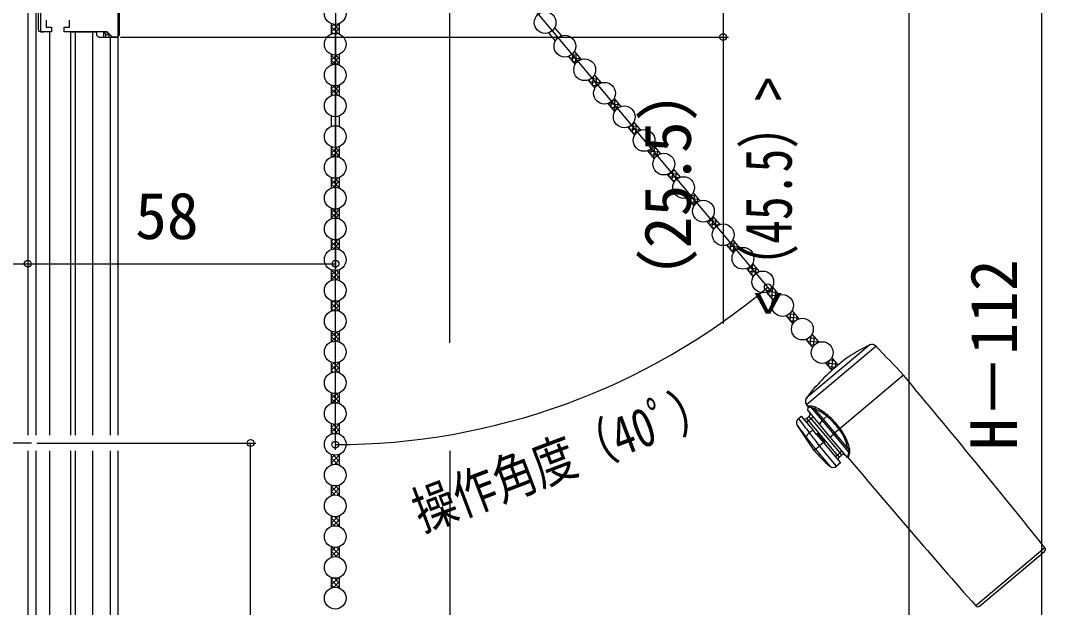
# Model space of a CAD drawing. Units: millimetres, scale not verified. Extents: x -525 to 525, y -783 to 778.
# Drawn here: x -326.4 to -133.3, y 199.8 to 310.4 of the extents above; entities that cross this region are included whole.
import ezdxf
from ezdxf.enums import TextEntityAlignment as Align

# ---------------------------------------------------------------- set-up
doc = ezdxf.new("R2010")
doc.units = ezdxf.units.MM
doc.header["$LTSCALE"] = 4
for name, color, linetype in [('0-3_YKK_11', 7, 'Continuous'), ('0-5_YKK_12', 2, 'Continuous'), ('0-6_YKK_13', 4, 'Continuous'), ('0-8_YKK_D', 6, 'Continuous'), ('0-A_YSS_K', 3, 'Continuous')]:
    doc.layers.add(name, color=color, linetype=linetype)
doc.styles.add('ＭＳ ゴシック', font='')
doc.styles.get('ＭＳ ゴシック').set_extended_font_data('MS Gothic')

msp = doc.modelspace()

# ---------------------------------------------------------------- linework, layer by layer
at = {"layer": '0-3_YKK_11'}
for points in [[(-308.031, 342.3), (-308.031, 307.3), (-309.031, 307.3), (-310.031, 308.3), (-318.131, 308.3), (-318.131, 309.2), (-317.131, 309.2), (-317.131, 310.5)], [(-321.531, 310.5), (-321.531, 309.2), (-320.531, 309.2), (-320.531, 308.3), (-322.531, 308.3), (-322.531, 327.5)]]:
    msp.add_lwpolyline(points, dxfattribs=at)
at = {"layer": '0-5_YKK_12'}
for p, q in [((-325, 361.8), (-325, 232.3)), ((-323.5, 342.3), (-323.5, 232.3)), ((-308.005, 342.26), (-308.003, 232.3)), ((-320.9, 308.3), (-320.9, 232.3)), ((-316.95, 308.3), (-316.95, 232.3)), ((-316.05, 308.3), (-316.05, 232.3)), ((-312.8, 308.3), (-312.8, 232.3)), ((-309.5, 307.3), (-309.5, 232.3)), ((-324.299, 230.793), (-348.25, 230.8)), ((-325, 229.3), (-325, 122.8)), ((-323.5, 229.3), (-323.5, 88.3)), ((-320.9, 229.3), (-320.9, 88.3)), ((-316.95, 229.3), (-316.95, 88.3)), ((-316.05, 229.3), (-316.05, 88.3)), ((-312.8, 229.3), (-312.8, 88.3)), ((-309.5, 229.3), (-309.5, 88.3)), ((-308.003, 229.3), (-308, 88.3))]:
    msp.add_line(p, q, dxfattribs=at)
at = {"layer": '0-6_YKK_13'}
for p, q in [((-323.031, 342.1), (-323.031, 308.8)), ((-307.731, 307.8), (-307.731, 342.1)), ((-267.818, 309.842), (-267.818, 307.858)), ((-267.818, 308.298), (-266.318, 309.798)), ((-267.818, 309.196), (-267.301, 309.713)), ((-267.818, 309.252), (-266.48, 307.914)), ((-267.394, 309.726), (-266.318, 308.65)), ((-266.539, 309.769), (-266.318, 309.548)), ((-266.318, 309.842), (-266.318, 307.858)), ((-225.73, 309.056), (-224.454, 307.536)), ((-322.531, 308.3), (-322.426, 308.3)), ((-322.426, 308.3), (-322.168, 308.3)), ((-322.168, 308.3), (-322.031, 308.3)), ((-317.131, 308.3), (-316.631, 308.3)), ((-316.631, 308.3), (-312.031, 308.3)), ((-310.257, 308.3), (-312.031, 308.3)), ((-312.031, 308.3), (-312.031, 307.8)), ((-311.531, 307.3), (-310.755, 307.3)), ((-310.782, 308.3), (-310.755, 308.274)), ((-310.256, 307.8), (-309.731, 307.8)), ((-310.256, 307.3), (-310.256, 307.8)), ((-310.256, 307.3), (-309.731, 307.3)), ((-309.731, 307.8), (-310.031, 308.1)), ((-267.818, 308.354), (-267.432, 307.968)), ((-267.224, 307.994), (-266.318, 308.9)), ((-266.424, 307.896), (-266.318, 308.002)), ((-226.879, 308.092), (-225.604, 306.572)), ((-267.818, 304.042), (-267.818, 302.058)), ((-267.818, 303.808), (-267.644, 303.982)), ((-267.818, 302.91), (-266.812, 303.916)), ((-267.818, 303.864), (-266.318, 302.364)), ((-267.745, 302.085), (-266.318, 303.512)), ((-266.959, 303.903), (-266.318, 303.262)), ((-266.318, 304.042), (-266.318, 302.058)), ((-223.151, 303.649), (-221.875, 302.129)), ((-222.989, 303.456), (-220.875, 303.271)), ((-222.953, 303.413), (-222.924, 303.74)), ((-222.457, 304.046), (-221.453, 303.959)), ((-222.375, 302.725), (-222.241, 304.265)), ((-222.002, 304.613), (-220.726, 303.093)), ((-221.776, 302.293), (-221.613, 304.15)), ((-221.082, 302.935), (-221.036, 303.462)), ((-267.818, 302.966), (-267.052, 302.2)), ((-267.818, 302.068), (-267.811, 302.061)), ((-266.756, 302.176), (-266.318, 302.614)), ((-222.411, 302.768), (-221.436, 302.682)), ((-219.151, 298.882), (-219.111, 299.34)), ((-218.818, 299.53), (-217.651, 299.428)), ((-218.574, 298.194), (-218.421, 299.937)), ((-218.3, 300.122), (-218.228, 300.116)), ((-218.274, 300.17), (-216.998, 298.65)), ((-217.955, 297.977), (-217.812, 299.619)), ((-267.818, 298.242), (-267.818, 296.258)), ((-267.818, 296.624), (-266.318, 298.124)), ((-267.818, 297.522), (-267.234, 298.107)), ((-267.818, 297.578), (-266.582, 296.341)), ((-267.485, 298.143), (-266.318, 296.976)), ((-266.599, 298.154), (-266.318, 297.874)), ((-266.318, 298.242), (-266.318, 296.258)), ((-219.423, 299.206), (-218.147, 297.686)), ((-219.187, 298.925), (-217.073, 298.74)), ((-218.61, 298.237), (-217.787, 298.165)), ((-217.269, 298.537), (-217.234, 298.931)), ((-267.818, 296.68), (-267.494, 296.355)), ((-267.146, 296.399), (-266.318, 297.226)), ((-266.369, 296.277), (-266.318, 296.328)), ((-214.545, 295.727), (-213.27, 294.207)), ((-214.533, 293.379), (-214.348, 295.492)), ((-215.694, 294.763), (-214.419, 293.243)), ((-215.687, 294.754), (-215.686, 294.766)), ((-215.623, 294.788), (-213.61, 294.612)), ((-215.146, 294.109), (-213.73, 293.985)), ((-215.11, 294.067), (-215.016, 295.147)), ((-214.805, 295.354), (-214.187, 295.3)), ((-213.85, 293.902), (-213.771, 294.804)), ((-267.818, 292.442), (-267.818, 290.458)), ((-266.318, 292.442), (-266.318, 290.458)), ((-214.569, 293.421), (-214.324, 293.4)), ((-211.966, 290.32), (-210.691, 288.8)), ((-211.683, 289.982), (-209.569, 289.797)), ((-211.647, 289.939), (-211.599, 290.485)), ((-211.425, 290.597), (-210.147, 290.485)), ((-211.07, 289.251), (-210.904, 291.138)), ((-210.874, 291.186), (-210.724, 291.173)), ((-210.817, 291.284), (-209.542, 289.764)), ((-210.44, 289.162), (-210.307, 290.676)), ((-209.757, 289.678), (-209.73, 289.988)), ((-211.105, 289.294), (-210.378, 289.23)), ((-267.818, 286.642), (-267.818, 284.658)), ((-267.818, 286.334), (-267.586, 286.566)), ((-267.818, 285.436), (-266.725, 286.529)), ((-267.818, 286.39), (-266.318, 284.89)), ((-267.636, 284.72), (-266.318, 286.038)), ((-267.031, 286.5), (-266.318, 285.788)), ((-266.318, 286.642), (-266.318, 284.658)), ((-208.238, 285.877), (-206.963, 284.357)), ((-208.219, 285.854), (-206.106, 285.669)), ((-208.183, 285.811), (-208.176, 285.899)), ((-207.606, 285.123), (-207.502, 286.312)), ((-207.393, 286.419), (-206.683, 286.357)), ((-207.089, 286.841), (-205.814, 285.321)), ((-207.029, 284.436), (-206.844, 286.549)), ((-206.337, 285.057), (-206.267, 285.861)), ((-267.818, 285.492), (-267.126, 284.799)), ((-266.693, 284.765), (-266.318, 285.14)), ((-207.642, 285.166), (-206.343, 285.053)), ((-207.065, 284.478), (-206.9, 284.464)), ((-203.565, 280.308), (-203.387, 282.352)), ((-203.45, 282.25), (-203.22, 282.23)), ((-203.361, 282.398), (-202.085, 280.878)), ((-267.818, 280.842), (-267.818, 278.858)), ((-267.818, 279.521), (-266.581, 280.759)), ((-267.818, 280.419), (-267.493, 280.745)), ((-267.818, 280.475), (-266.318, 278.975)), ((-267.484, 278.957), (-266.318, 280.123)), ((-267.146, 280.701), (-266.318, 279.873)), ((-266.37, 280.823), (-266.318, 280.771)), ((-266.318, 280.842), (-266.318, 278.858)), ((-204.51, 281.434), (-203.235, 279.914)), ((-204.179, 281.039), (-202.136, 280.86)), ((-204.143, 280.996), (-204.087, 281.632)), ((-204.037, 281.664), (-202.643, 281.542)), ((-203.601, 280.351), (-202.967, 280.295)), ((-202.925, 280.341), (-202.803, 281.733)), ((-202.246, 280.816), (-202.226, 281.045)), ((-267.818, 279.577), (-267.234, 278.993)), ((-266.598, 278.945), (-266.318, 279.225)), ((-200.782, 276.991), (-199.506, 275.471)), ((-200.715, 276.911), (-198.602, 276.726)), ((-200.679, 276.868), (-200.665, 277.034)), ((-200.138, 276.223), (-198.951, 276.119)), ((-200.102, 276.18), (-199.988, 277.48)), ((-199.984, 277.485), (-199.179, 277.414)), ((-199.633, 277.955), (-198.357, 276.435)), ((-199.525, 275.492), (-199.34, 277.606)), ((-198.825, 276.209), (-198.763, 276.918)), ((-267.818, 275.042), (-267.818, 273.058)), ((-267.818, 275.031), (-267.81, 275.039)), ((-267.818, 274.133), (-267.051, 274.9)), ((-267.818, 273.235), (-266.318, 274.735)), ((-267.747, 275.016), (-266.318, 273.587)), ((-266.757, 274.924), (-266.318, 274.485)), ((-266.318, 275.042), (-266.318, 273.058)), ((-199.561, 275.535), (-199.474, 275.528)), ((-267.818, 274.189), (-266.813, 273.184)), ((-267.818, 273.291), (-267.645, 273.117)), ((-266.958, 273.197), (-266.318, 273.837)), ((-197.054, 272.548), (-195.778, 271.028)), ((-196.654, 272.731), (-195.138, 272.599)), ((-196.639, 272.053), (-196.575, 272.781)), ((-196.061, 271.365), (-195.876, 273.478)), ((-196.027, 273.314), (-195.716, 273.287)), ((-195.905, 273.512), (-194.629, 271.992)), ((-195.411, 271.513), (-195.299, 272.79)), ((-196.674, 272.096), (-194.789, 271.931)), ((-196.097, 271.408), (-195.552, 271.36)), ((-194.735, 271.953), (-194.722, 272.102)), ((-267.818, 269.242), (-267.818, 267.258)), ((-267.818, 267.847), (-266.479, 269.187)), ((-267.818, 268.745), (-267.431, 269.132)), ((-267.818, 268.801), (-266.318, 267.301)), ((-267.393, 267.374), (-266.318, 268.449)), ((-267.225, 269.106), (-266.318, 268.199)), ((-266.425, 269.204), (-266.318, 269.097)), ((-266.318, 269.242), (-266.318, 267.258)), ((-192.598, 267.237), (-192.474, 268.654)), ((-192.578, 268.55), (-191.675, 268.471)), ((-192.176, 269.069), (-190.901, 267.549)), ((-192.012, 266.652), (-191.836, 268.663)), ((-267.818, 267.903), (-267.302, 267.387)), ((-266.539, 267.33), (-266.318, 267.551)), ((-193.325, 268.104), (-192.05, 266.584)), ((-193.211, 267.968), (-191.098, 267.783)), ((-193.175, 267.925), (-193.154, 268.171)), ((-192.634, 267.28), (-191.554, 267.186)), ((-192.056, 266.592), (-192.046, 266.591)), ((-191.312, 267.358), (-191.258, 267.975)), ((-188.448, 264.626), (-187.173, 263.106)), ((-267.818, 263.442), (-267.818, 261.458)), ((-267.818, 263.357), (-267.756, 263.419)), ((-267.818, 263.413), (-266.318, 261.913)), ((-267.818, 262.459), (-266.975, 263.302)), ((-267.818, 261.561), (-266.318, 263.061)), ((-266.822, 263.315), (-266.318, 262.811)), ((-266.318, 263.442), (-266.318, 261.458)), ((-189.597, 263.661), (-188.322, 262.141)), ((-189.278, 263.799), (-187.634, 263.656)), ((-189.17, 263.153), (-187.428, 263)), ((-189.134, 263.11), (-189.062, 263.933)), ((-188.607, 264.378), (-188.212, 264.344)), ((-188.557, 262.422), (-188.372, 264.535)), ((-187.897, 262.681), (-187.795, 263.847)), ((-187.224, 263.088), (-187.218, 263.159)), ((-267.818, 262.515), (-266.896, 261.593)), ((-267.818, 261.617), (-267.701, 261.5)), ((-266.889, 261.592), (-266.318, 262.163)), ((-188.593, 262.465), (-188.136, 262.425)), ((-185.869, 259.218), (-184.594, 257.698)), ((-185.55, 259.356), (-183.906, 259.213)), ((-185.406, 258.667), (-185.334, 259.49)), ((-184.879, 259.935), (-184.483, 259.9)), ((-184.829, 257.979), (-184.644, 260.092)), ((-184.72, 260.183), (-183.445, 258.663)), ((-184.169, 258.238), (-184.067, 259.404)), ((-267.818, 257.642), (-267.818, 255.658)), ((-267.818, 256.173), (-266.367, 257.624)), ((-267.818, 257.071), (-267.367, 257.522)), ((-267.818, 257.126), (-266.369, 255.677)), ((-267.308, 257.514), (-266.318, 256.525)), ((-266.481, 257.586), (-266.318, 257.423)), ((-266.318, 257.642), (-266.318, 255.658)), ((-185.442, 258.709), (-183.7, 258.557)), ((-184.865, 258.022), (-184.408, 257.982)), ((-183.496, 258.645), (-183.49, 258.716)), ((-267.818, 256.228), (-267.368, 255.778)), ((-267.307, 255.786), (-266.318, 256.775)), ((-266.481, 255.714), (-266.318, 255.877)), ((-181.447, 255.173), (-180.443, 255.085)), ((-181.366, 253.851), (-181.231, 255.391)), ((-180.992, 255.739), (-179.716, 254.219)), ((-180.766, 253.42), (-180.603, 255.277)), ((-182.141, 254.775), (-180.865, 253.255)), ((-181.979, 254.582), (-179.865, 254.397)), ((-181.943, 254.539), (-181.914, 254.867)), ((-181.401, 253.894), (-180.426, 253.809)), ((-180.072, 254.061), (-180.026, 254.589)), ((-267.818, 251.842), (-267.818, 249.858)), ((-267.818, 251.683), (-267.701, 251.8)), ((-267.818, 251.738), (-266.318, 250.238)), ((-267.818, 250.785), (-266.895, 251.707)), ((-267.818, 249.886), (-266.318, 251.386)), ((-266.89, 251.708), (-266.318, 251.136)), ((-266.318, 251.842), (-266.318, 249.858)), ((-177.564, 249.32), (-177.411, 251.064)), ((-177.291, 251.248), (-177.218, 251.242)), ((-177.264, 251.296), (-175.988, 249.776)), ((-267.818, 250.84), (-266.976, 249.998)), ((-267.818, 249.942), (-267.757, 249.881)), ((-266.822, 249.985), (-266.318, 250.488)), ((-178.413, 250.332), (-177.137, 248.812)), ((-166.353, 249.274), (-178.316, 239.236)), ((-178.177, 250.051), (-176.064, 249.866)), ((-178.141, 250.008), (-178.101, 250.466)), ((-177.808, 250.656), (-176.641, 250.554)), ((-177.6, 249.363), (-176.777, 249.291)), ((-176.945, 249.103), (-176.802, 250.746)), ((-176.259, 249.664), (-176.224, 250.058)), ((-178.304, 238.074), (-165.211, 249.06)), ((-267.818, 246.042), (-267.818, 244.058)), ((-267.818, 244.498), (-266.318, 245.998)), ((-267.818, 245.396), (-267.301, 245.913)), ((-267.818, 245.452), (-266.48, 244.114)), ((-267.394, 245.926), (-266.318, 244.85)), ((-266.539, 245.969), (-266.318, 245.748)), ((-266.318, 246.042), (-266.318, 244.058)), ((-174.685, 245.889), (-173.501, 244.478)), ((-174.678, 245.881), (-174.677, 245.892)), ((-174.613, 245.915), (-172.6, 245.739)), ((-174.1, 245.193), (-174.006, 246.273)), ((-173.796, 246.481), (-173.177, 246.427)), ((-173.536, 246.853), (-172.357, 245.449)), ((-173.523, 244.505), (-173.338, 246.618)), ((-171.017, 246.574), (-172.932, 244.967)), ((-172.838, 245.046), (-172.761, 245.93)), ((-267.818, 244.554), (-267.432, 244.168)), ((-267.224, 244.194), (-266.318, 245.1)), ((-266.424, 244.096), (-266.318, 244.202)), ((-174.136, 245.236), (-172.756, 245.115)), ((-173.559, 244.548), (-173.434, 244.537)), ((-159.998, 243.555), (-171.964, 233.514)), ((-176.516, 241.46), (-176.56, 241.512)), ((-267.818, 240.242), (-267.818, 238.258)), ((-267.818, 240.008), (-267.644, 240.182)), ((-267.818, 239.11), (-266.812, 240.116)), ((-267.818, 240.064), (-266.318, 238.564)), ((-267.745, 238.285), (-266.318, 239.712)), ((-266.959, 240.103), (-266.318, 239.462)), ((-266.318, 240.242), (-266.318, 238.258)), ((-267.818, 239.166), (-267.052, 238.4)), ((-267.818, 238.268), (-267.811, 238.261)), ((-266.756, 238.376), (-266.318, 238.814)), ((-178.044, 237.719), (-178.304, 238.074)), ((-177.51, 237.594), (-175.343, 235.012)), ((-179.806, 235.419), (-179.267, 235.871)), ((-179.267, 235.871), (-177.069, 233.251)), ((-177.782, 235.812), (-178.242, 235.427)), ((-178.042, 236.9), (-177.988, 237.516)), ((-178.042, 236.9), (-175.843, 234.28)), ((-177.461, 235.429), (-177.782, 235.812)), ((-177.461, 235.429), (-177.078, 235.751)), ((-175.099, 235.27), (-176.721, 237.203)), ((-174.427, 235.834), (-175.099, 235.27)), ((-267.818, 234.442), (-267.818, 232.458)), ((-267.818, 232.824), (-266.318, 234.324)), ((-267.818, 233.722), (-267.234, 234.307)), ((-267.818, 233.778), (-266.582, 232.541)), ((-267.485, 234.343), (-266.318, 233.176)), ((-266.599, 234.354), (-266.318, 234.074)), ((-266.318, 234.442), (-266.318, 232.458)), ((-176.851, 229.414), (-179.986, 234.086)), ((-178.303, 234.722), (-177.92, 235.044)), ((-177.92, 235.044), (-178.242, 235.427)), ((-177.92, 235.044), (-177.461, 235.429)), ((-172.457, 228.532), (-177.92, 235.044)), ((-175.843, 234.28), (-175.343, 235.012)), ((-175.843, 234.28), (-173.864, 231.92)), ((-175.343, 235.012), (-173.21, 232.469)), ((-172.939, 232.696), (-175.099, 235.27)), ((-267.818, 232.88), (-267.494, 232.555)), ((-267.146, 232.599), (-266.318, 233.426)), ((-266.369, 232.477), (-266.318, 232.528)), ((-176.375, 232.424), (-175.089, 230.892)), ((-173.864, 231.92), (-173.21, 232.469)), ((-173.864, 231.92), (-170.65, 228.09)), ((-173.21, 232.469), (-172.939, 232.696)), ((-173.21, 232.469), (-170.303, 229.005)), ((-172.133, 233.373), (-172.939, 232.696)), ((-170.523, 229.817), (-172.939, 232.696)), ((-172.133, 233.373), (-171.964, 233.514)), ((-175.089, 230.892), (-175.83, 230.271)), ((-175.828, 230.267), (-175.83, 230.271)), ((-172.617, 226.44), (-175.828, 230.267)), ((-175.089, 230.892), (-171.875, 227.062)), ((-267.818, 228.642), (-267.818, 226.658)), ((-267.818, 227.024), (-266.318, 228.524)), ((-267.818, 227.922), (-267.234, 228.507)), ((-267.818, 227.978), (-266.582, 226.741)), ((-267.485, 228.543), (-266.318, 227.376)), ((-266.599, 228.554), (-266.318, 228.274)), ((-266.318, 228.642), (-266.318, 226.658)), ((-176.851, 229.414), (-176.586, 229.636)), ((-176.586, 229.636), (-176.586, 229.636)), ((-176.586, 229.636), (-173.909, 226.445)), ((-172.457, 228.532), (-172.84, 228.211)), ((-172.457, 228.532), (-172.135, 228.149)), ((-172.135, 228.149), (-171.675, 228.535)), ((-171.614, 229.239), (-171.997, 228.918)), ((-171.997, 228.918), (-171.675, 228.535)), ((-170.621, 228.088), (-170.65, 228.09)), ((-267.818, 227.08), (-267.494, 226.755)), ((-267.146, 226.799), (-266.318, 227.626)), ((-266.369, 226.677), (-266.318, 226.728)), ((-171.875, 227.062), (-172.617, 226.44)), ((-267.818, 222.842), (-267.818, 220.858)), ((-267.818, 222.534), (-267.586, 222.766)), ((-267.818, 221.636), (-266.725, 222.729)), ((-267.818, 222.59), (-266.318, 221.09)), ((-267.636, 220.92), (-266.318, 222.238)), ((-267.031, 222.7), (-266.318, 221.988)), ((-266.318, 222.842), (-266.318, 220.858)), ((-267.818, 221.692), (-267.126, 220.999)), ((-266.693, 220.965), (-266.318, 221.34)), ((-267.818, 217.042), (-267.818, 215.058)), ((-267.818, 215.721), (-266.581, 216.959)), ((-267.818, 216.619), (-267.493, 216.945)), ((-267.818, 216.675), (-266.318, 215.175)), ((-267.484, 215.157), (-266.318, 216.323)), ((-267.146, 216.901), (-266.318, 216.073)), ((-266.37, 217.023), (-266.318, 216.971)), ((-266.318, 217.042), (-266.318, 215.058)), ((-267.818, 215.777), (-267.234, 215.193)), ((-266.598, 215.145), (-266.318, 215.425)), ((-267.818, 211.242), (-267.818, 209.258)), ((-267.818, 211.231), (-267.81, 211.239)), ((-267.818, 210.333), (-267.051, 211.1)), ((-267.818, 209.435), (-266.318, 210.935)), ((-267.747, 211.216), (-266.318, 209.787)), ((-266.757, 211.124), (-266.318, 210.685)), ((-266.318, 211.242), (-266.318, 209.258)), ((-133.368, 211.058), (-146.408, 200.116)), ((-267.818, 210.389), (-266.813, 209.384)), ((-267.818, 209.491), (-267.645, 209.317)), ((-266.958, 209.397), (-266.318, 210.037)), ((-145.711, 200.063), (-133.437, 210.363)), ((-267.818, 205.442), (-267.818, 203.458)), ((-267.818, 204.047), (-266.479, 205.387)), ((-267.818, 204.945), (-267.431, 205.332)), ((-267.818, 205.001), (-266.318, 203.501)), ((-267.225, 205.306), (-266.318, 204.399)), ((-266.425, 205.404), (-266.318, 205.297)), ((-266.318, 205.442), (-266.318, 203.458)), ((-267.818, 204.103), (-267.302, 203.587)), ((-267.393, 203.574), (-266.318, 204.649)), ((-266.539, 203.53), (-266.318, 203.751))]:
    msp.add_line(p, q, dxfattribs=at)
for points in [[(-310.755, 308.274), (-310.755, 307.3), (-310.256, 307.3)], [(-310.031, 308.1), (-310.031, 308.074), (-310.257, 308.3)], [(-309.731, 307.8), (-309.731, 307.3), (-308.231, 307.3)], [(-177.562, 237.769), (-177.913, 237.728), (-178.01, 237.721), (-178.044, 237.719), (-178.043, 237.72)], [(-177.987, 237.516), (-177.988, 237.516), (-177.956, 237.52), (-177.865, 237.532), (-177.714, 237.555), (-177.51, 237.594)], [(-177.51, 237.594), (-177.204, 237.476), (-176.721, 237.203)], [(-177.461, 235.429), (-171.997, 228.918), (-172.457, 228.532)], [(-178.822, 232.526), (-178.707, 232.376), (-178.341, 231.905)], [(-176.375, 232.424), (-177.069, 233.251), (-177.717, 232.708)], [(-175.089, 230.892), (-174.859, 231.085), (-176.145, 232.617), (-176.375, 232.424)], [(-170.523, 229.817), (-170.353, 229.31), (-170.303, 229.005)], [(-170.303, 229.005), (-170.426, 228.711), (-170.514, 228.459), (-170.574, 228.262), (-170.609, 228.135), (-170.622, 228.089), (-170.621, 228.093)], [(-170.418, 227.987), (-170.419, 227.983), (-170.409, 228.031), (-170.383, 228.153), (-170.337, 228.347), (-170.263, 228.607), (-170.151, 228.919)]]:
    msp.add_lwpolyline(points, dxfattribs=at)
for centre in [(-267.068, 311.75), (-227.531, 310.036), (-267.068, 305.95), (-223.803, 305.593), (-220.074, 301.149), (-267.068, 300.15), (-216.346, 296.706), (-267.068, 294.35), (-212.618, 292.263), (-267.068, 288.55), (-208.89, 287.82), (-267.068, 282.75), (-205.162, 283.377), (-201.434, 278.934), (-267.068, 276.95), (-197.705, 274.491), (-267.068, 271.15), (-193.977, 270.048), (-267.068, 265.35), (-190.249, 265.605), (-186.521, 261.162), (-267.068, 259.55), (-182.793, 256.719), (-267.068, 253.75), (-179.065, 252.276), (-267.068, 247.95), (-175.336, 247.833), (-267.068, 242.15), (-267.068, 236.35), (-267.068, 230.55), (-267.068, 224.75), (-267.068, 218.95), (-267.068, 213.15), (-267.068, 207.35), (-267.068, 201.55)]:
    msp.add_circle(centre, 2.05, dxfattribs=at)
for centre, radius, start, end in [((-311.531, 307.8), 0.5, 180, 270), ((-308.231, 307.8), 0.5, 270, 0), ((-153.715, 222.066), 30, 114.91336, 125.21981), ((-165.932, 248.367), 1, 43.86879, 114.91336), ((-525.675, -97.444), 500, 43, 43.86879), ((-153.715, 222.066), 29.896, 130, 138.65727), ((-1543.858, -917.641), 1806.5, 38.66742, 40), ((-153.715, 222.066), 30, 139.59407, 145.08664), ((-177.831, 243.138), 2.132, 308.08066, 321.59628), ((-177.496, 238.664), 1, 145.08664, 216.13121), ((-178.287, 237.542), 0.3, 355.0979, 36.08699), ((-177.575, 235.882), 1.887, 60.43392, 89.59767), ((-177.827, 237.595), 0.317, 359.82581, 33.2347), ((-177.029, 237.446), 0.392, 321.81457, 11.4072), ((-180.868, 228.258), 10.182, 49.77589, 65.49037), ((-178.103, 236.195), 0.5, 310, 40), ((-180.211, 228.752), 9.144, 50.76461, 67.56232), ((-175.028, 236.384), 0.815, 317.55365, 334.48996), ((-183.373, 225.2), 13.896, 36.0829, 49.92597), ((-184.11, 224.618), 15.056, 36.21989, 49.30203), ((-179.169, 234.653), 0.993, 129.78669, 211.37531), ((-147.571, 257.035), 39.715, 215.2981, 218.10674), ((-112.595, 285.011), 83.525, 216.43261, 218.76977), ((-178.563, 235.81), 0.5, 220, 310), ((-174.231, 234.206), 1.373, 129.16916, 144.06203), ((-177.107, 231.59), 1.274, 118.62238, 165.68459), ((-370.78, 81.253), 244.395, 37.38327, 38.05567), ((-393.596, 63.577), 274.243, 37.43298, 38.07696), ((-167.476, 227.154), 7.784, 125.21078, 126.83674), ((-181.971, 225.118), 12.842, 40, 40.06834), ((-178.535, 228.33), 8.149, 10.51023, 38.22402), ((-178.962, 227.913), 8.964, 12.39787, 38.6776), ((-179.698, 234.145), 5.479, 304.61081, 314.93912), ((-170.338, 229.412), 0.445, 72.84838, 114.50016), ((-171.842, 229.277), 1.728, 348.05524, 18.92488), ((-157.509, 245.644), 25.25, 220, 229.49424), ((-171.814, 227.766), 0.5, 130, 220), ((-171.354, 228.152), 0.5, 40, 130), ((-170.648, 227.789), 0.3, 40.59396, 84.70299), ((1210.072, 1393.181), 1806.5, 220.16582, 221.33258), ((-170.386, 228.682), 0.333, 45.33754, 75.61), ((-173.26, 227.206), 1, 229.49424, 310), ((-133.758, 210.746), 0.5, 310, 38.66742), ((-146.033, 200.446), 0.5, 221.33258, 310)]:
    msp.add_arc(centre, radius, start, end, dxfattribs=at)
for centre, major_axis, ratio, start_param, end_param in [((-322.531, 308.8), (0.5, 0), 0.999962, 3.1415927, 4.712389), ((-322.426, 308.8), (-0.5, 0), 0.999962, 1.5620697, 1.5707963), ((-310.755, 308.3), (-0.5, 0.5), 0.026186, 1.5969763, 3.1154127)]:
    msp.add_ellipse(centre, major_axis=major_axis, ratio=ratio, start_param=start_param, end_param=end_param, dxfattribs=at)
at = {"layer": '0-8_YKK_D'}
for p, q in [((-159, 394.8), (-159, 87.3)), ((-267, 374.8), (-267, 263.591)), ((-134, 361.3), (-134, 123.3)), ((-236.131, 320.376), (-184.947, 259.378)), ((-307.531, 307.3), (-193, 307.3)), ((-267.068, 307.8), (-267.068, 229.488)), ((-325, 278.3), (-325, 263.591)), ((-325, 274.656), (-325, 263.591)), ((-440, 264.591), (-325, 264.591)), ((-325, 264.591), (-267, 264.591)), ((-323.299, 230.793), (-282.002, 230.793)), ((-283.002, 123.3), (-283.002, 230.793))]:
    msp.add_line(p, q, dxfattribs=at)
msp.add_lwpolyline([(-194, 332.8), (-194, 307.3), (-194, 253.347)], dxfattribs=at)
for centre in [(-194, 307.3), (-325, 264.591), (-325, 264.591), (-267, 264.591), (-185.59, 260.144), (-283.002, 230.793), (-267.068, 230.488)]:
    msp.add_circle(centre, 0.637, dxfattribs=at)
msp.add_arc((-267.068, 357.246), 126.757, 270, 310, dxfattribs=at)
at = {"layer": '0-A_YSS_K'}
for p, q in [((-245.5, 249.662), (-245.5, 400.8)), ((-245.5, 229.3), (-245.5, 87.3))]:
    msp.add_line(p, q, dxfattribs=at)

# ---------------------------------------------------------------- texts
at = {"layer": '0-8_YKK_D', "style": 'ＭＳ ゴシック'}
for s, height, rotation, width, p in [('<（45.5）>', 8.798, 90, 0.75, (-178.432, 254.835)), ('操作角度（40ﾟ）', 7.331, 20.76, 0.8, (-249.981, 211.953))]:
    msp.add_text(s, height=height, rotation=rotation, dxfattribs=dict(at, width=width)).set_placement(p, align=Align.BOTTOM_LEFT)
for s, p in [('（25.5）', (-197.432, 255.491)), ('H－112', (-136, 229.468))]:
    msp.add_text(s, height=8.798, rotation=90, dxfattribs=at).set_placement(p, align=Align.BOTTOM_LEFT)
msp.add_text('58', height=8.798, dxfattribs=at).set_placement((-304.761, 266.591), align=Align.BOTTOM_LEFT)

doc.saveas('drawing.dxf')
